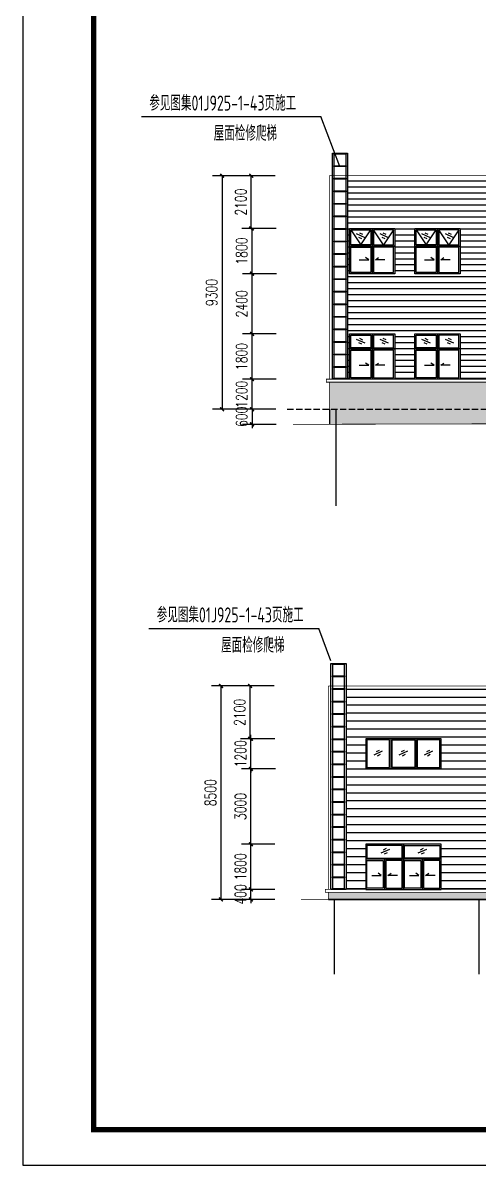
# Model space of a CAD drawing. Extents: x 180850 to 1399066, y 113487 to 334416.
# Drawn here: x 675093 to 693255, y 232984 to 278472 of the extents above; entities that cross this region are included whole.
import ezdxf

# ---------------------------------------------------------------- set-up
doc = ezdxf.new("R2010")
doc.units = 0
doc.header["$LTSCALE"] = 1000
doc.linetypes.add('DASH', pattern=[0.35, 0.25, -0.1])
for name, color, linetype in [('AXIS', 3, 'Continuous'), ('PUB_DIM', 3, 'Continuous'), ('PUB_TITLE', 4, 'Continuous'), ('TEXT', 7, 'Continuous')]:
    doc.layers.add(name, color=color, linetype=linetype)
doc.styles.add('_TCH_DIM_T3', font='SIMPLEX', dxfattribs={"width": 0.705882, "bigfont": 'GBCBIG'})
doc.styles.add('TSSD_Norm', font='tssdeng.shx', dxfattribs={"bigfont": 'hztxt.shx'})
doc.dimstyles.new('_TCH_ARCH&&150', dxfattribs={"dimtxt": 446.25, "dimasz": 150, "dimexe": 375, "dimexo": 450, "dimgap": 189.375, "dimtad": 1, "dimdec": 0, "dimzin": 0, "dimdsep": 46, "dimtxsty": '_TCH_DIM_T3', "dimblk": 'ARCHTICK', "dimcen": 0.09, "dimclrd": 3, "dimclre": 3, "dimclrt": 7, "dimazin": 2, "dimtfac": 1, "dimtdec": 0, "dimtix": 1, "dimtmove": 2, "dimatfit": 3, "dimfxl": 1, "dimtolj": 1, "dimtzin": 0, "dimarcsym": 0})

# ---------------------------------------------------------------- blocks, each defined once
blk = doc.blocks.new('A$C5AE57A66')
at = {"color": 2}
for points in [[(0, 9000), (59, 9000), (59, 0), (0, 0)], [(59, 9000), (541, 9000), (541, 8962), (59, 8962)], [(541, 9000), (600, 9000), (600, 0), (541, 0)], [(59, 8500), (541, 8500), (541, 8462), (59, 8462)], [(59, 8000), (541, 8000), (541, 7962), (59, 7962)], [(59, 7500), (541, 7500), (541, 7462), (59, 7462)], [(59, 7000), (541, 7000), (541, 6962), (59, 6962)], [(59, 6500), (541, 6500), (541, 6462), (59, 6462)], [(59, 6000), (541, 6000), (541, 5962), (59, 5962)], [(59, 5500), (541, 5500), (541, 5462), (59, 5462)], [(59, 5000), (541, 5000), (541, 4962), (59, 4962)], [(59, 4500), (541, 4500), (541, 4462), (59, 4462)], [(59, 4000), (541, 4000), (541, 3962), (59, 3962)], [(59, 3500), (541, 3500), (541, 3462), (59, 3462)], [(59, 3000), (541, 3000), (541, 2962), (59, 2962)], [(59, 2500), (541, 2500), (541, 2462), (59, 2462)], [(59, 2000), (541, 2000), (541, 1962), (59, 1962)], [(59, 1500), (541, 1500), (541, 1462), (59, 1462)], [(59, 1000), (541, 1000), (541, 962), (59, 962)], [(59, 500), (541, 500), (541, 462), (59, 462)], [(59, 38), (541, 38), (541, 0), (59, 0)]]:
    blk.add_lwpolyline(points, close=True, dxfattribs=at)
blk = doc.blocks.new('_ArchTick')
at = {"color": 0, "linetype": 'ByBlock', "const_width": 0.4}
blk.add_lwpolyline([(-0.5, -0.5), (0.5, 0.5)], dxfattribs=at)
blk = doc.blocks.new('*D543')
at = {"layer": 'Defpoints', "color": 0, "transparency": 16777216}
for p in [(684170, 243965), (685578, 243965), (685578, 243565)]:
    blk.add_point(p, dxfattribs=at)
at = {"layer": 'PUB_DIM', "color": 3, "lineweight": -2, "transparency": 16777216}
for p, q in [((685128, 243965), (683795, 243965)), ((684170, 243965), (684170, 244115)), ((684170, 243565), (684170, 243965)), ((685128, 243565), (683795, 243565)), ((684170, 243565), (684170, 243415))]:
    blk.add_line(p, q, dxfattribs=at)
at = {"layer": 'PUB_DIM', "color": 3, "lineweight": -2, "transparency": 16777216, "xscale": 150, "yscale": 150, "zscale": 150}
for p, rotation in [((684170, 243965), 270), ((684170, 243565), 90)]:
    blk.add_blockref('_ArchTick', p, dxfattribs=dict(at, rotation=rotation))
at = {"layer": 'PUB_DIM', "color": 7, "transparency": 16777216, "insert": (683758, 243765), "char_height": 446.2, "attachment_point": 5, "rotation": 90, "style": '_TCH_DIM_T3'}
blk.add_mtext('\\A1;400', dxfattribs=at)
blk = doc.blocks.new('*D544')
at = {"layer": 'Defpoints', "color": 0, "transparency": 16777216}
for p in [(684170, 245765), (685578, 245765), (685578, 243965)]:
    blk.add_point(p, dxfattribs=at)
at = {"layer": 'PUB_DIM', "color": 3, "lineweight": -2, "transparency": 16777216}
for p, q in [((685128, 245765), (683795, 245765)), ((684170, 243965), (684170, 245765)), ((685128, 243965), (683795, 243965))]:
    blk.add_line(p, q, dxfattribs=at)
at = {"layer": 'PUB_DIM', "color": 3, "lineweight": -2, "transparency": 16777216, "xscale": 150, "yscale": 150, "zscale": 150}
for p, rotation in [((684170, 245765), 90), ((684170, 243965), 270)]:
    blk.add_blockref('_ArchTick', p, dxfattribs=dict(at, rotation=rotation))
at = {"layer": 'PUB_DIM', "color": 7, "transparency": 16777216, "insert": (683758, 244865), "char_height": 446.2, "attachment_point": 5, "rotation": 90, "style": '_TCH_DIM_T3'}
blk.add_mtext('\\A1;1800', dxfattribs=at)
blk = doc.blocks.new('*D545')
at = {"layer": 'Defpoints', "color": 0, "transparency": 16777216}
for p in [(684170, 248765), (685595, 248765, -4), (685578, 245765)]:
    blk.add_point(p, dxfattribs=at)
at = {"layer": 'PUB_DIM', "color": 3, "lineweight": -2, "transparency": 16777216}
for p, q in [((685145, 248765), (683795, 248765)), ((684170, 245765), (684170, 248765)), ((685128, 245765), (683795, 245765))]:
    blk.add_line(p, q, dxfattribs=at)
at = {"layer": 'PUB_DIM', "color": 3, "lineweight": -2, "transparency": 16777216, "xscale": 150, "yscale": 150, "zscale": 150}
for p, rotation in [((684170, 248765), 90), ((684170, 245765), 270)]:
    blk.add_blockref('_ArchTick', p, dxfattribs=dict(at, rotation=rotation))
at = {"layer": 'PUB_DIM', "color": 7, "transparency": 16777216, "insert": (683758, 247265), "char_height": 446.2, "attachment_point": 5, "rotation": 90, "style": '_TCH_DIM_T3'}
blk.add_mtext('\\A1;3000', dxfattribs=at)
blk = doc.blocks.new('*D546')
at = {"layer": 'Defpoints', "color": 0, "transparency": 16777216}
for p in [(684170, 249965), (685578, 249965), (685595, 248765, -4)]:
    blk.add_point(p, dxfattribs=at)
at = {"layer": 'PUB_DIM', "color": 3, "lineweight": -2, "transparency": 16777216}
for p, q in [((685128, 249965), (683795, 249965)), ((684170, 249965), (684170, 250115)), ((684170, 248765), (684170, 249965)), ((685145, 248765), (683795, 248765)), ((684170, 248765), (684170, 248615))]:
    blk.add_line(p, q, dxfattribs=at)
at = {"layer": 'PUB_DIM', "color": 3, "lineweight": -2, "transparency": 16777216, "xscale": 150, "yscale": 150, "zscale": 150}
for p, rotation in [((684170, 249965), 270), ((684170, 248765), 90)]:
    blk.add_blockref('_ArchTick', p, dxfattribs=dict(at, rotation=rotation))
at = {"layer": 'PUB_DIM', "color": 7, "transparency": 16777216, "insert": (683758, 249365), "char_height": 446.2, "attachment_point": 5, "rotation": 90, "style": '_TCH_DIM_T3'}
blk.add_mtext('\\A1;1200', dxfattribs=at)
blk = doc.blocks.new('*D547')
at = {"layer": 'Defpoints', "color": 0, "transparency": 16777216}
for p in [(684137, 252065), (685545, 252065), (685578, 249965)]:
    blk.add_point(p, dxfattribs=at)
at = {"layer": 'PUB_DIM', "color": 3, "lineweight": -2, "transparency": 16777216}
for p, q in [((685095, 252065), (683762, 252065)), ((684137, 249965), (684137, 252065)), ((685128, 249965), (683762, 249965))]:
    blk.add_line(p, q, dxfattribs=at)
at = {"layer": 'PUB_DIM', "color": 3, "lineweight": -2, "transparency": 16777216, "xscale": 150, "yscale": 150, "zscale": 150}
for p, rotation in [((684137, 252065), 90), ((684137, 249965), 270)]:
    blk.add_blockref('_ArchTick', p, dxfattribs=dict(at, rotation=rotation))
at = {"layer": 'PUB_DIM', "color": 7, "transparency": 16777216, "insert": (683724, 251015), "char_height": 446.2, "attachment_point": 5, "rotation": 90, "style": '_TCH_DIM_T3'}
blk.add_mtext('\\A1;2100', dxfattribs=at)
blk = doc.blocks.new('*D548')
at = {"layer": 'Defpoints', "color": 0, "transparency": 16777216}
for p in [(685545, 252065), (682978, 243565), (685578, 243565)]:
    blk.add_point(p, dxfattribs=at)
at = {"layer": 'PUB_DIM', "color": 3, "lineweight": -2, "transparency": 16777216}
for p, q in [((685095, 252065), (682603, 252065)), ((682978, 252065), (682978, 243565)), ((685128, 243565), (682603, 243565))]:
    blk.add_line(p, q, dxfattribs=at)
at = {"layer": 'PUB_DIM', "color": 3, "lineweight": -2, "transparency": 16777216, "xscale": 150, "yscale": 150, "zscale": 150}
for p, rotation in [((682978, 252065), 90), ((682978, 243565), 270)]:
    blk.add_blockref('_ArchTick', p, dxfattribs=dict(at, rotation=rotation))
at = {"layer": 'PUB_DIM', "color": 7, "transparency": 16777216, "insert": (682565, 247815), "char_height": 446.2, "attachment_point": 5, "rotation": 90, "style": '_TCH_DIM_T3'}
blk.add_mtext('\\A1;8500', dxfattribs=at)
blk = doc.blocks.new('*D555')
at = {"layer": 'Defpoints', "color": 0, "transparency": 16777216}
for p in [(684214, 264284), (685622, 264284), (685617, 263084)]:
    blk.add_point(p, dxfattribs=at)
at = {"layer": 'PUB_DIM', "color": 3, "lineweight": -2, "transparency": 16777216}
for p, q in [((684214, 264284), (684214, 264434)), ((685172, 264284), (683839, 264284)), ((684214, 263084), (684214, 264284)), ((685167, 263084), (683839, 263084)), ((684214, 263084), (684214, 262934))]:
    blk.add_line(p, q, dxfattribs=at)
at = {"layer": 'PUB_DIM', "color": 3, "lineweight": -2, "transparency": 16777216, "xscale": 150, "yscale": 150, "zscale": 150}
for p, rotation in [((684214, 264284), 270), ((684214, 263084), 90)]:
    blk.add_blockref('_ArchTick', p, dxfattribs=dict(at, rotation=rotation))
at = {"layer": 'PUB_DIM', "color": 7, "transparency": 16777216, "insert": (683802, 263684), "char_height": 446.2, "attachment_point": 5, "rotation": 90, "style": '_TCH_DIM_T3'}
blk.add_mtext('\\A1;1200', dxfattribs=at)
blk = doc.blocks.new('*D556')
at = {"layer": 'Defpoints', "color": 0, "transparency": 16777216}
for p in [(684214, 266084), (685622, 266084), (685622, 264284)]:
    blk.add_point(p, dxfattribs=at)
at = {"layer": 'PUB_DIM', "color": 3, "lineweight": -2, "transparency": 16777216}
for p, q in [((685172, 266084), (683839, 266084)), ((684214, 264284), (684214, 266084)), ((685172, 264284), (683839, 264284))]:
    blk.add_line(p, q, dxfattribs=at)
at = {"layer": 'PUB_DIM', "color": 3, "lineweight": -2, "transparency": 16777216, "xscale": 150, "yscale": 150, "zscale": 150}
for p, rotation in [((684214, 266084), 90), ((684214, 264284), 270)]:
    blk.add_blockref('_ArchTick', p, dxfattribs=dict(at, rotation=rotation))
at = {"layer": 'PUB_DIM', "color": 7, "transparency": 16777216, "insert": (683802, 265184), "char_height": 446.2, "attachment_point": 5, "rotation": 90, "style": '_TCH_DIM_T3'}
blk.add_mtext('\\A1;1800', dxfattribs=at)
blk = doc.blocks.new('*D557')
at = {"layer": 'Defpoints', "color": 0, "transparency": 16777216}
for p in [(684214, 268484), (685639, 268484, -4), (685622, 266084)]:
    blk.add_point(p, dxfattribs=at)
at = {"layer": 'PUB_DIM', "color": 3, "lineweight": -2, "transparency": 16777216}
for p, q in [((685189, 268484), (683839, 268484)), ((684214, 266084), (684214, 268484)), ((685172, 266084), (683839, 266084))]:
    blk.add_line(p, q, dxfattribs=at)
at = {"layer": 'PUB_DIM', "color": 3, "lineweight": -2, "transparency": 16777216, "xscale": 150, "yscale": 150, "zscale": 150}
for p, rotation in [((684214, 268484), 90), ((684214, 266084), 270)]:
    blk.add_blockref('_ArchTick', p, dxfattribs=dict(at, rotation=rotation))
at = {"layer": 'PUB_DIM', "color": 7, "transparency": 16777216, "insert": (683802, 267284), "char_height": 446.2, "attachment_point": 5, "rotation": 90, "style": '_TCH_DIM_T3'}
blk.add_mtext('\\A1;2400', dxfattribs=at)
blk = doc.blocks.new('*D558')
at = {"layer": 'Defpoints', "color": 0, "transparency": 16777216}
for p in [(684214, 270284), (685622, 270284), (685639, 268484, -4)]:
    blk.add_point(p, dxfattribs=at)
at = {"layer": 'PUB_DIM', "color": 3, "lineweight": -2, "transparency": 16777216}
for p, q in [((685172, 270284), (683839, 270284)), ((684214, 268484), (684214, 270284)), ((685189, 268484), (683839, 268484))]:
    blk.add_line(p, q, dxfattribs=at)
at = {"layer": 'PUB_DIM', "color": 3, "lineweight": -2, "transparency": 16777216, "xscale": 150, "yscale": 150, "zscale": 150}
for p, rotation in [((684214, 270284), 90), ((684214, 268484), 270)]:
    blk.add_blockref('_ArchTick', p, dxfattribs=dict(at, rotation=rotation))
at = {"layer": 'PUB_DIM', "color": 7, "transparency": 16777216, "insert": (683802, 269384), "char_height": 446.2, "attachment_point": 5, "rotation": 90, "style": '_TCH_DIM_T3'}
blk.add_mtext('\\A1;1800', dxfattribs=at)
blk = doc.blocks.new('*D559')
at = {"layer": 'Defpoints', "color": 0, "transparency": 16777216}
for p in [(684181, 272384), (685589, 272384), (685622, 270284)]:
    blk.add_point(p, dxfattribs=at)
at = {"layer": 'PUB_DIM', "color": 3, "lineweight": -2, "transparency": 16777216}
for p, q in [((685139, 272384), (683806, 272384)), ((684181, 270284), (684181, 272384)), ((685172, 270284), (683806, 270284))]:
    blk.add_line(p, q, dxfattribs=at)
at = {"layer": 'PUB_DIM', "color": 3, "lineweight": -2, "transparency": 16777216, "xscale": 150, "yscale": 150, "zscale": 150}
for p, rotation in [((684181, 272384), 90), ((684181, 270284), 270)]:
    blk.add_blockref('_ArchTick', p, dxfattribs=dict(at, rotation=rotation))
at = {"layer": 'PUB_DIM', "color": 7, "transparency": 16777216, "insert": (683768, 271334), "char_height": 446.2, "attachment_point": 5, "rotation": 90, "style": '_TCH_DIM_T3'}
blk.add_mtext('\\A1;2100', dxfattribs=at)
blk = doc.blocks.new('*D560')
at = {"layer": 'Defpoints', "color": 0, "transparency": 16777216}
for p in [(685589, 272384), (683022, 263084), (685617, 263084)]:
    blk.add_point(p, dxfattribs=at)
at = {"layer": 'PUB_DIM', "color": 3, "lineweight": -2, "transparency": 16777216}
for p, q in [((685139, 272384), (682647, 272384)), ((683022, 272384), (683022, 263084)), ((685167, 263084), (682647, 263084))]:
    blk.add_line(p, q, dxfattribs=at)
at = {"layer": 'PUB_DIM', "color": 3, "lineweight": -2, "transparency": 16777216, "xscale": 150, "yscale": 150, "zscale": 150}
for p, rotation in [((683022, 272384), 90), ((683022, 263084), 270)]:
    blk.add_blockref('_ArchTick', p, dxfattribs=dict(at, rotation=rotation))
at = {"layer": 'PUB_DIM', "color": 7, "transparency": 16777216, "insert": (682609, 267734), "char_height": 446.2, "attachment_point": 5, "rotation": 90, "style": '_TCH_DIM_T3'}
blk.add_mtext('\\A1;9300', dxfattribs=at)
blk = doc.blocks.new('*D561')
at = {"layer": 'Defpoints', "color": 0, "transparency": 16777216}
for p in [(685617, 263084), (684214, 262484), (685622, 262484)]:
    blk.add_point(p, dxfattribs=at)
at = {"layer": 'PUB_DIM', "color": 3, "lineweight": -2, "transparency": 16777216}
for p, q in [((685167, 263084), (683839, 263084)), ((684214, 263084), (684214, 263234)), ((684214, 263084), (684214, 262484)), ((685172, 262484), (683839, 262484)), ((684214, 262484), (684214, 262334))]:
    blk.add_line(p, q, dxfattribs=at)
at = {"layer": 'PUB_DIM', "color": 3, "lineweight": -2, "transparency": 16777216, "xscale": 150, "yscale": 150, "zscale": 150}
for p, rotation in [((684214, 263084), 270), ((684214, 262484), 90)]:
    blk.add_blockref('_ArchTick', p, dxfattribs=dict(at, rotation=rotation))
at = {"layer": 'PUB_DIM', "color": 7, "transparency": 16777216, "insert": (683802, 262784), "char_height": 446.2, "attachment_point": 5, "rotation": 90, "style": '_TCH_DIM_T3'}
blk.add_mtext('\\A1;600', dxfattribs=at)

msp = doc.modelspace()

# ---------------------------------------------------------------- hatches: boundary and pattern name
h = msp.add_hatch()
h.set_pattern_fill('ANSI31', color=1, scale=150, angle=315)
h.set_pattern_definition([(0, (0, 0), (7e-14, 238.125), [])])
h.paths.add_polyline_path([(723282.2, 272384.36), (688014.42, 272384.29), (688014.42, 264284.37), (688095.86, 264284.37), (688095.89, 265484.92), (688095.86, 265484.92), (688095.86, 266084.92), (689895.82, 266084.9), (689895.82, 265484.9), (689895.88, 265484.9), (689895.85, 264284.38), (690695.86, 264284.38), (690695.89, 265484.92), (690695.86, 265484.92), (690695.86, 266084.92), (692495.82, 266084.9), (692495.82, 265484.9), (692495.88, 265484.9), (692495.85, 264284.39), (694795.86, 264284.4), (694795.85, 266084.43), (697795.85, 266084.43), (697795.86, 264284.41), (699988.9, 264284.42), (699988.9, 266084.45), (703588.93, 266084.45), (703588.93, 264284.43), (706995.81, 264284.44), (706995.81, 266084.45), (710595.84, 266084.45), (710595.84, 264284.46), (712795.86, 264284.46), (712795.85, 266084.43), (715795.85, 266084.43), (715795.86, 264284.45), (718095.86, 264284.45), (718095.89, 265484.92), (718095.86, 265484.92), (718095.86, 266084.92), (719895.82, 266084.9), (719895.82, 265484.9), (719895.88, 265484.9), (719895.85, 264284.45), (720695.86, 264284.45), (720695.89, 265484.92), (720695.86, 265484.92), (720695.86, 266084.92), (722495.82, 266084.9), (722495.82, 265484.9), (722495.88, 265484.9), (722495.85, 264284.45), (723282.2, 264284.45)])
h.paths.add_polyline_path([(706996.03, 268491.94), (706996.06, 269692.41), (706996.03, 269692.41), (706996.03, 270292.41), (708196.04, 270292.39), (710595.96, 270292.36), (710595.96, 269692.36), (710596.02, 269692.36), (710595.99, 268491.89), (708196.04, 268491.92)], flags=16)
h.paths.add_polyline_path([(703589.08, 268491.89), (701189.13, 268491.92), (699989.12, 268491.94), (699989.15, 269692.41), (699989.12, 269692.41), (699989.12, 270292.41), (701189.13, 270292.39), (703589.05, 270292.36), (703589.05, 269692.36), (703589.11, 269692.36)], flags=16)
h.paths.add_polyline_path([(707045.81, 268542.36), (707046.08, 269642.36), (708146.2, 269641.95), (708145.93, 268541.95)], flags=0)
h.paths.add_polyline_path([(703538.94, 268541.93), (702438.93, 268542.09), (702439.2, 269642.09), (703539.21, 269641.93)], flags=0)
h.paths.add_polyline_path([(707543.5, 268599.91), (707639.37, 268765.97), (707735.24, 268599.91)], flags=0)
h.paths.add_polyline_path([(707630.01, 268655.81, -1), (707655.01, 268655.81, -1)], flags=0)
h.paths.add_polyline_path([(707045.67, 269742.04), (707045.67, 270242.77), (708146.53, 270242.76), (708145.82, 270242.11), (708145.82, 269742.03)], flags=0)
h.paths.add_polyline_path([(703539.63, 269742.28), (702439.53, 269742.03), (702439.31, 270242.1), (702438.6, 270242.75), (703539.77, 270243), (703539.41, 270242.67)], flags=0)
h.paths.add_polyline_path([(708245.82, 268542.28), (708246.09, 269642.28), (709346.17, 269642.11), (709345.89, 268542.11)], flags=0)
h.paths.add_polyline_path([(702338.99, 268542.11), (701238.91, 268542.28), (701239.18, 269642.28), (702339.26, 269642.11)], flags=0)
h.paths.add_polyline_path([(708245.68, 269742.02), (708245.68, 270242.75), (709346.55, 270242.73), (709345.84, 270242.09), (709345.84, 269742.01)], flags=0)
h.paths.add_polyline_path([(702338.93, 269742.01), (701238.77, 269742.02), (701238.77, 270242.75), (702339.65, 270242.73), (702338.93, 270242.09)], flags=0)
h.paths.add_polyline_path([(709445.83, 268542.09), (709446.11, 269642.09), (710546.12, 269641.93), (710545.85, 268541.93)], flags=0)
h.paths.add_polyline_path([(701139.02, 268541.95), (700038.9, 268542.36), (700039.17, 269642.36), (701139.29, 269641.95)], flags=0)
h.paths.add_polyline_path([(709446.44, 269742.03), (709446.22, 270242.1), (709445.5, 270242.75), (710546.68, 270243), (710546.32, 270242.67), (710546.54, 269742.28)], flags=0)
h.paths.add_polyline_path([(701138.91, 269742.03), (700038.76, 269742.04), (700038.76, 270242.77), (701139.62, 270242.76), (701138.91, 270242.11)], flags=0)
h.paths.add_polyline_path([(700728.33, 268599.91), (700536.59, 268599.91), (700632.46, 268765.97)], flags=0)
h.paths.add_polyline_path([(700648.1, 268655.81, -1), (700623.1, 268655.81, -1)], flags=0)
h.paths.add_polyline_path([(698361.35, 267032.05), (697761.35, 266432.05), (698361.35, 266432.05), (699295.86, 266432.05), (699295.86, 266284.42), (693295.86, 266284.42), (693295.86, 266432.05), (697761.35, 266432.05), (697161.35, 267032.05)], flags=16)
h.paths.add_polyline_path([(711295.86, 266432.05), (715817.06, 266432.05), (715217.06, 267032.05), (716417.06, 267032.05), (715817.06, 266432.05), (716417.06, 266432.05), (717295.86, 266432.05), (717295.86, 266284.42), (711295.86, 266284.42)], flags=16)
h.paths.add_polyline_path([(712095.86, 268483.92), (712095.89, 269584.39), (712095.86, 269584.39), (712095.86, 270284.39), (713895.83, 270284.37), (713895.83, 269584.37), (713895.89, 269584.37), (713895.86, 268483.9)], flags=16)
h.paths.add_polyline_path([(698495.85, 268483.9), (696695.85, 268483.92), (696695.88, 269584.39), (696695.85, 269584.39), (696695.85, 270284.39), (698495.82, 270284.37), (698495.82, 269584.37), (698495.88, 269584.37)], flags=16)
h.paths.add_polyline_path([(712145.64, 268534.28), (712145.91, 269534.28), (712945.98, 269534.12), (712945.71, 268534.12)], flags=0)
h.paths.add_polyline_path([(698445.71, 268533.94), (697645.64, 268534.1), (697645.91, 269534.1), (698445.98, 269533.94)], flags=0)
h.paths.add_polyline_path([(712145.5, 269634.03), (712145.5, 270234.75), (712946.09, 270234.74), (712945.66, 270234.09), (712945.66, 269634.02)], flags=0)
h.paths.add_polyline_path([(698446.4, 269634.29), (697646.24, 269634.04), (697646.02, 270234.11), (697645.59, 270234.76), (698446.4, 270235.01), (698446.18, 270234.68)], flags=0)
h.paths.add_polyline_path([(713045.65, 268534.1), (713045.92, 269534.1), (713845.99, 269533.94), (713845.72, 268533.94)], flags=0)
h.paths.add_polyline_path([(697545.7, 268534.12), (696745.63, 268534.28), (696745.91, 269534.28), (697545.97, 269534.12)], flags=0)
h.paths.add_polyline_path([(713046.25, 269634.04), (713046.03, 270234.11), (713045.6, 270234.76), (713846.41, 270235.01), (713846.19, 270234.68), (713846.41, 269634.29)], flags=0)
h.paths.add_polyline_path([(697545.65, 269634.02), (696745.49, 269634.03), (696745.49, 270234.75), (697546.08, 270234.74), (697545.65, 270234.09)], flags=0)
h.paths.add_polyline_path([(714695.86, 268483.92), (714695.89, 269584.39), (714695.86, 269584.39), (714695.86, 270284.39), (716495.83, 270284.37), (716495.83, 269584.37), (716495.89, 269584.37), (716495.86, 268483.9)], flags=16)
h.paths.add_polyline_path([(695895.85, 268483.9), (694095.85, 268483.92), (694095.88, 269584.39), (694095.85, 269584.39), (694095.85, 270284.39), (695895.82, 270284.37), (695895.82, 269584.37), (695895.88, 269584.37)], flags=16)
h.paths.add_polyline_path([(714745.64, 268534.28), (714745.91, 269534.28), (715545.98, 269534.12), (715545.71, 268534.12)], flags=0)
h.paths.add_polyline_path([(695845.71, 268533.94), (695045.64, 268534.1), (695045.91, 269534.1), (695845.98, 269533.94)], flags=0)
h.paths.add_polyline_path([(714745.5, 269634.03), (714745.5, 270234.75), (715546.09, 270234.74), (715545.66, 270234.09), (715545.66, 269634.02)], flags=0)
h.paths.add_polyline_path([(695846.4, 269634.29), (695046.24, 269634.04), (695046.02, 270234.11), (695045.59, 270234.76), (695846.4, 270235.01), (695846.18, 270234.68)], flags=0)
h.paths.add_polyline_path([(715645.65, 268534.1), (715645.92, 269534.1), (716445.99, 269533.94), (716445.72, 268533.94)], flags=0)
h.paths.add_polyline_path([(694945.7, 268534.12), (694145.63, 268534.28), (694145.91, 269534.28), (694945.97, 269534.12)], flags=0)
h.paths.add_polyline_path([(715646.25, 269634.04), (715646.03, 270234.11), (715645.6, 270234.76), (716446.41, 270235.01), (716446.19, 270234.68), (716446.41, 269634.29)], flags=0)
h.paths.add_polyline_path([(694945.65, 269634.02), (694145.49, 269634.03), (694145.49, 270234.75), (694946.08, 270234.74), (694945.65, 270234.09)], flags=0)
h.paths.add_polyline_path([(718095.85, 268483.92), (718095.88, 269584.39), (718095.85, 269584.39), (718095.85, 270284.39), (719895.82, 270284.37), (719895.82, 269584.37), (719895.88, 269584.37), (719895.85, 268483.9)], flags=16)
h.paths.add_polyline_path([(692495.85, 268483.9), (690695.85, 268483.92), (690695.88, 269584.39), (690695.85, 269584.39), (690695.85, 270284.39), (692495.82, 270284.37), (692495.82, 269584.37), (692495.88, 269584.37)], flags=16)
h.paths.add_polyline_path([(718145.63, 268534.28), (718145.91, 269534.28), (718945.97, 269534.12), (718945.7, 268534.12)], flags=0)
h.paths.add_polyline_path([(692445.71, 268533.94), (691645.64, 268534.1), (691645.91, 269534.1), (692445.98, 269533.94)], flags=0)
h.paths.add_polyline_path([(718145.49, 269634.03), (718145.49, 270234.75), (718946.08, 270234.74), (718945.65, 270234.09), (718945.65, 269634.02)], flags=0)
h.paths.add_polyline_path([(692446.4, 269634.29), (691646.24, 269634.04), (691646.02, 270234.11), (691645.59, 270234.76), (692446.4, 270235.01), (692446.18, 270234.68)], flags=0)
h.paths.add_polyline_path([(719045.64, 268534.1), (719045.91, 269534.1), (719845.98, 269533.94), (719845.71, 268533.94)], flags=0)
h.paths.add_polyline_path([(691545.7, 268534.12), (690745.63, 268534.28), (690745.91, 269534.28), (691545.97, 269534.12)], flags=0)
h.paths.add_polyline_path([(719046.24, 269634.04), (719046.02, 270234.11), (719045.59, 270234.76), (719846.4, 270235.01), (719846.18, 270234.68), (719846.4, 269634.29)], flags=0)
h.paths.add_polyline_path([(691545.65, 269634.02), (690745.49, 269634.03), (690745.49, 270234.75), (691546.08, 270234.74), (691545.65, 270234.09)], flags=0)
h.paths.add_polyline_path([(720695.85, 268483.92), (720695.88, 269584.39), (720695.85, 269584.39), (720695.85, 270284.39), (722495.82, 270284.37), (722495.82, 269584.37), (722495.88, 269584.37), (722495.85, 268483.9)], flags=16)
h.paths.add_polyline_path([(689895.85, 268483.9), (688095.85, 268483.92), (688095.88, 269584.39), (688095.85, 269584.39), (688095.85, 270284.39), (689895.82, 270284.37), (689895.82, 269584.37), (689895.88, 269584.37)], flags=16)
h.paths.add_polyline_path([(720745.63, 268534.28), (720745.91, 269534.28), (721545.97, 269534.12), (721545.7, 268534.12)], flags=0)
h.paths.add_polyline_path([(689845.71, 268533.94), (689045.64, 268534.1), (689045.91, 269534.1), (689845.98, 269533.94)], flags=0)
h.paths.add_polyline_path([(720745.49, 269634.03), (720745.49, 270234.75), (721546.08, 270234.74), (721545.65, 270234.09), (721545.65, 269634.02)], flags=0)
h.paths.add_polyline_path([(689846.4, 269634.29), (689046.24, 269634.04), (689046.02, 270234.11), (689045.59, 270234.76), (689846.4, 270235.01), (689846.18, 270234.68)], flags=0)
h.paths.add_polyline_path([(721645.64, 268534.1), (721645.91, 269534.1), (722445.98, 269533.94), (722445.71, 268533.94)], flags=0)
h.paths.add_polyline_path([(688945.7, 268534.12), (688145.63, 268534.28), (688145.91, 269534.28), (688945.97, 269534.12)], flags=0)
h.paths.add_polyline_path([(721646.24, 269634.04), (721646.02, 270234.11), (721645.59, 270234.76), (722446.4, 270235.01), (722446.18, 270234.68), (722446.4, 269634.29)], flags=0)
h.paths.add_polyline_path([(688945.65, 269634.02), (688145.49, 269634.03), (688145.49, 270234.75), (688946.08, 270234.74), (688945.65, 270234.09)], flags=0)
h.paths.add_polyline_path([(716539.64, 267093.3), (718517.14, 267093.3), (718517.14, 267985.8), (716539.64, 267985.8)], flags=24)
h.paths.add_polyline_path([(698483.93, 267093.3), (700461.43, 267093.3), (700461.43, 267985.8), (698483.93, 267985.8)], flags=24)
at = {"true_color": 0xc7c8ca}
h = msp.add_hatch(dxfattribs=at)
h.set_pattern_fill('AR-B816', color=9, scale=150)
h.set_pattern_definition([(0, (427232.53, 201191.47), (0, 181.9656), []), (90, (427232.53, 201191.47), (-181.9656, 181.9656), [181.9656, -181.9656])])
h.paths.add_polyline_path([(687295.86, 264164.37), (687295.86, 262484.36), (694227.22, 262507.23), (694795.86, 263084.45), (694795.86, 264164.45)])
h.paths.add_polyline_path([(697795.86, 264164.45), (697795.86, 263084.45), (698412.13, 262520.75), (712214.81, 262552.22), (712795.86, 263084.45), (712795.86, 264164.45)])
h.paths.add_polyline_path([(715795.86, 264164.45), (715795.86, 263084.45), (716412.13, 262584.37), (723295.61, 262580.73), (723282.2, 264164.45)])
h = msp.add_hatch(dxfattribs=at)
h.set_pattern_fill('ANSI31', color=9, scale=200, angle=315)
h.set_pattern_definition([(0, (320777.46, 230988.87), (9e-14, 317.5), [])])
h.paths.add_polyline_path([(723238.2, 252065.17), (687956.76, 252065.24), (687956.76, 243965.32), (688738.18, 243965.32), (688738.18, 245765.24), (691738.21, 245765.24), (691738.21, 243965.32), (694738.18, 243965.32), (694738.18, 245765.24), (697738.21, 245765.24), (697738.21, 243965.32), (700738.18, 243965.32), (700738.18, 245765.24), (703738.21, 245765.24), (703738.21, 243965.32), (706738.18, 243965.32), (706738.18, 245765.24), (709738.21, 245765.24), (709738.21, 243965.32), (712738.18, 243965.32), (712738.18, 245765.24), (715738.21, 245765.24), (715738.21, 243965.32), (716388.2, 243965.32), (718738.18, 243965.29), (718738.18, 245765.24), (721738.21, 245765.24), (721738.21, 243965.26), (723238.2, 243965.24)])
h.paths.add_polyline_path([(697738.21, 248765.32), (694738.21, 248765.32), (694738.21, 249965.32), (697738.21, 249965.32)], flags=16)
h.paths.add_polyline_path([(697688.58, 248815.35), (696788.52, 248815.31), (696788.52, 249915.31), (697688.57, 249915.35)], flags=0)
h.paths.add_polyline_path([(700730.55, 249965.32), (703730.55, 249965.32), (703730.55, 248765.32), (700730.55, 248765.32)], flags=16)
h.paths.add_polyline_path([(700780.49, 248815.32), (700780.49, 249915.31), (701680.55, 249915.31), (701680.55, 248815.32)], flags=0)
h.paths.add_polyline_path([(696688.21, 248815.32), (695788.21, 248815.32), (695788.21, 249915.31), (696688.21, 249915.31)], flags=0)
h.paths.add_polyline_path([(701780.55, 248815.32), (701780.55, 249915.31), (702680.55, 249915.31), (702680.55, 248815.32)], flags=0)
h.paths.add_polyline_path([(695688.21, 248815.32), (694788.15, 248815.32), (694788.15, 249915.31), (695688.21, 249915.31)], flags=0)
h.paths.add_polyline_path([(702780.86, 248815.31), (702780.86, 249915.31), (703680.91, 249915.35), (703680.92, 248815.35)], flags=0)
h.paths.add_polyline_path([(691738.21, 248765.32), (688738.21, 248765.32), (688738.21, 249965.32), (691738.21, 249965.32)], flags=16)
h.paths.add_polyline_path([(691688.58, 248815.35), (690480.86, 248815.31), (690480.86, 249915.31), (691688.57, 249915.35)], flags=0)
h.paths.add_polyline_path([(706738.17, 248765.32), (706738.17, 249965.32), (709738.17, 249965.32), (709738.17, 248765.32)], flags=16)
h.paths.add_polyline_path([(706787.8, 248815.35), (706787.81, 249915.35), (707687.86, 249915.31), (707687.86, 248815.31)], flags=0)
h.paths.add_polyline_path([(690380.55, 248815.32), (689480.55, 248815.32), (689480.55, 249915.31), (690380.55, 249915.31)], flags=0)
h.paths.add_polyline_path([(707788.17, 248815.32), (707788.17, 249915.31), (708688.17, 249915.31), (708688.17, 248815.32)], flags=0)
h.paths.add_polyline_path([(689380.55, 248815.32), (688788.15, 248815.32), (688788.15, 249915.31), (689380.55, 249915.31)], flags=0)
h.paths.add_polyline_path([(708788.17, 248815.32), (708788.17, 249915.31), (709688.23, 249915.31), (709688.23, 248815.32)], flags=0)
h.paths.add_polyline_path([(712734.17, 248765.32), (712734.17, 249965.32), (715734.17, 249965.32), (715734.17, 248765.32)], flags=16)
h.paths.add_polyline_path([(712783.81, 248815.35), (712783.81, 249915.35), (713683.87, 249915.31), (713683.86, 248815.31)], flags=0)
h.paths.add_polyline_path([(713784.17, 248815.32), (713784.17, 249915.31), (714684.17, 249915.31), (714684.17, 248815.32)], flags=0)
h.paths.add_polyline_path([(714784.17, 248815.32), (714784.17, 249915.31), (715684.23, 249915.31), (715684.23, 248815.32)], flags=0)
h.paths.add_polyline_path([(718430.55, 249965.32), (721430.55, 249965.32), (721430.55, 248765.32), (718430.55, 248765.32)], flags=16)
h.paths.add_polyline_path([(718480.49, 248815.32), (718480.49, 249915.31), (719380.55, 249915.31), (719380.55, 248815.32)], flags=0)
h.paths.add_polyline_path([(719480.55, 248815.32), (719480.55, 249915.31), (720380.55, 249915.31), (720380.55, 248815.32)], flags=0)
h.paths.add_polyline_path([(720480.86, 248815.31), (720480.86, 249915.31), (721380.91, 249915.35), (721380.92, 248815.35)], flags=0)
h.paths.add_polyline_path([(708311.61, 250740.8), (709420.31, 250740.8), (709420.31, 251410.49), (708311.61, 251410.49)], flags=16)
h = msp.add_hatch(dxfattribs=at)
h.set_pattern_fill('AR-B816', color=9, scale=50)
h.set_pattern_definition([(0, (320777.46, 230988.87), (0, 60.6552), []), (90, (320777.46, 230988.87), (-60.6552, 60.6552), [60.6552, -60.6552])])
h.paths.add_polyline_path([(708091.55, 243845.32), (687251.86, 243845.32), (687251.86, 243565.3), (708091.56, 243565.3)])
h.paths.add_polyline_path([(723243.08, 243845.32), (708088.2, 243845.32), (708088.2, 243565.26), (723243.09, 243565.26)])
h.paths.add_polyline_path([(723237.92, 243845.32), (723237.92, 243845.32), (723238.48, 243565.24), (723238.48, 243565.24)])
h.paths.add_polyline_path([(723238.2, 243845.32), (723238.2, 243845.32), (723238.2, 243565.24)])

# ---------------------------------------------------------------- linework, layer by layer
at = {"color": 3}
for p, q in [((688145.5, 270234.42), (688545.57, 269634.02)), ((688545.57, 269634.02), (688945.65, 270234.1)), ((688995.83, 270284.38), (688995.96, 269584.11)), ((689446.32, 269634.16), (689046.02, 270234.12)), ((689846.18, 270234.67), (689446.32, 269634.16)), ((690745.5, 270234.42), (691145.57, 269634.02)), ((691145.57, 269634.02), (691545.65, 270234.1)), ((691595.83, 270284.38), (691595.96, 269584.11)), ((692046.32, 269634.16), (691646.02, 270234.12)), ((692446.18, 270234.67), (692046.32, 269634.16))]:
    msp.add_line(p, q, dxfattribs=at)
for p, q in [((688364.31, 270079.91), (688702.63, 269927.3)), ((688452.74, 269944.06), (688570.41, 269886.99)), ((688488.94, 270111.96), (688606.61, 270054.89)), ((689296.38, 270078.36), (689636.19, 269929.12)), ((689386.16, 269943.4), (689504.38, 269887.5)), ((689420.68, 270111.65), (689538.91, 270055.76)), ((690964.31, 270079.91), (691302.63, 269927.3)), ((691052.74, 269944.06), (691170.41, 269886.99)), ((691088.94, 270111.96), (691206.61, 270054.89)), ((691896.38, 270078.36), (692236.19, 269929.12)), ((691986.16, 269943.4), (692104.38, 269887.5)), ((692020.68, 270111.65), (692138.91, 270055.76)), ((688995.96, 269584.11), (688995.66, 268484.11)), ((691595.96, 269584.11), (691595.66, 268484.11)), ((688485.1, 269039.53), (688861.79, 269039.44)), ((688861.79, 269039.44), (688736.97, 269123.91)), ((689129.86, 269039.37), (689254.72, 269123.78)), ((689506.55, 269039.28), (689129.86, 269039.37)), ((691085.1, 269039.53), (691461.79, 269039.44)), ((691461.79, 269039.44), (691336.97, 269123.91)), ((691729.86, 269039.37), (691854.72, 269123.78)), ((692106.55, 269039.28), (691729.86, 269039.37)), ((688364.32, 265880.44), (688702.63, 265727.83)), ((688452.74, 265744.58), (688570.41, 265687.52)), ((688488.94, 265912.48), (688606.61, 265855.42)), ((688995.83, 266084.91), (688995.96, 265484.64)), ((689296.38, 265878.89), (689636.19, 265729.65)), ((689386.16, 265743.92), (689504.38, 265688.03)), ((689420.69, 265912.17), (689538.91, 265856.28)), ((690964.32, 265880.44), (691302.63, 265727.83)), ((691052.74, 265744.58), (691170.41, 265687.52)), ((691088.94, 265912.48), (691206.61, 265855.42)), ((691595.83, 266084.91), (691595.96, 265484.64)), ((691896.38, 265878.89), (692236.19, 265729.65)), ((691986.16, 265743.92), (692104.38, 265688.03)), ((692020.69, 265912.17), (692138.91, 265856.28)), ((688995.96, 265484.64), (688995.66, 264284.64)), ((691595.96, 265484.64), (691595.66, 264284.64)), ((688485.1, 264840.06), (688861.79, 264839.96)), ((688861.79, 264839.96), (688736.98, 264924.44)), ((689129.86, 264839.9), (689254.72, 264924.31)), ((689506.56, 264839.8), (689129.86, 264839.9)), ((691085.1, 264840.06), (691461.79, 264839.96)), ((691461.79, 264839.96), (691336.98, 264924.44)), ((691729.86, 264839.9), (691854.72, 264924.31)), ((692106.56, 264839.8), (691729.86, 264839.9)), ((687295.86, 263084.37), (687295.86, 262484.37)), ((689738.21, 249965.32), (689738.21, 248765.32)), ((690738.2, 249965.32), (690738.21, 248765.32)), ((689398.5, 249467.73), (689060.18, 249315.12)), ((689273.87, 249499.78), (689156.21, 249442.71)), ((689310.07, 249331.87), (689192.4, 249274.81)), ((690398.54, 249467.73), (690060.23, 249315.12)), ((690273.92, 249499.78), (690156.25, 249442.71)), ((690310.12, 249331.87), (690192.45, 249274.81)), ((691398.88, 249467.74), (691060.56, 249315.13)), ((691274.25, 249499.79), (691156.59, 249442.73)), ((691310.45, 249331.89), (691192.78, 249274.83)), ((691738.21, 248765.32), (688738.15, 248765.32)), ((690238.17, 245765.24), (690238.17, 243965.24)), ((690238.2, 243965.24), (690238.2, 245765.24)), ((689681.36, 245557.52), (689343.05, 245404.91)), ((689556.73, 245589.56), (689439.07, 245532.5)), ((689592.93, 245421.66), (689475.27, 245364.6)), ((691154.31, 245557.53), (690816, 245404.92)), ((691029.69, 245589.58), (690912.02, 245532.52)), ((691065.88, 245421.68), (690948.22, 245364.62)), ((691738.21, 245165.24), (688738.12, 245165.24)), ((689488.16, 245165.24), (689488.16, 243965.24)), ((690988.11, 245165.43), (690988.41, 243965.43)), ((688977.46, 244520.54), (689354.15, 244520.54)), ((689354.15, 244520.54), (689229.32, 244604.98)), ((689622.23, 244520.54), (689747.06, 244604.98)), ((689998.92, 244520.54), (689622.23, 244520.54)), ((690477.51, 244520.6), (690854.2, 244520.69)), ((690854.2, 244520.69), (690729.35, 244605.1)), ((691122.28, 244520.75), (691247.09, 244605.23)), ((691498.97, 244520.85), (691122.28, 244520.75)), ((723238.2, 243565.24), (687251.86, 243565.32)), ((687251.86, 243565.32), (723238.2, 243565.24)), ((723238.2, 243565.24), (687251.86, 243565.32)), ((723238.2, 243565.24), (687251.86, 243565.32))]:
    msp.add_line(p, q)
at = {"color": 1, "linetype": 'DASH'}
msp.add_line((685616.97, 263084.37), (723863.39, 263084.37), dxfattribs=at)
at = {"const_width": 30}
for points in [[(687295.86, 272384.36), (687295.86, 264284.37), (687175.86, 264284.37), (687175.86, 264164.37), (687295.86, 264164.37), (687295.86, 262484.37)], [(687295.86, 272384.29), (723282.2, 272384.36)], [(694795.86, 264284.4), (687295.86, 264284.37)], [(687295.86, 264164.37), (694795.86, 264164.4)], [(724709.68, 262584.37), (685847.13, 262484.37)], [(687251.86, 252065.25), (687251.86, 243965.32), (687131.86, 243965.32), (687131.86, 243845.32), (687251.86, 243845.32), (687251.86, 243565.32)], [(723238.2, 252065.17), (687251.86, 252065.25)], [(687251.86, 243965.32), (716388.2, 243965.32)], [(716388.2, 243845.32), (687251.86, 243845.32)], [(686160.78, 243565.32), (724117.82, 243565.24)]]:
    msp.add_lwpolyline(points, dxfattribs=at)
at = {"color": 3}
for points in [[(688095.85, 270284.39), (689895.82, 270284.37), (689895.82, 269584.37), (688095.85, 269584.39)], [(688145.49, 270234.75), (688945.65, 270234.74), (688945.65, 269634.02), (688145.49, 269634.03)], [(689846.18, 270235.01), (689046.02, 270234.76), (689046.24, 269634.04), (689846.4, 269634.29)], [(690695.85, 270284.39), (692495.82, 270284.37), (692495.82, 269584.37), (690695.85, 269584.39)], [(690745.49, 270234.75), (691545.65, 270234.74), (691545.65, 269634.02), (690745.49, 269634.03)], [(692446.18, 270235.01), (691646.02, 270234.76), (691646.24, 269634.04), (692446.4, 269634.29)], [(688788.15, 248815.32), (689688.21, 248815.32), (689688.21, 249915.31), (688788.15, 249915.31)], [(690688.21, 248815.32), (689788.21, 248815.32), (689788.21, 249915.31), (690688.21, 249915.31)], [(691688.57, 249915.35), (690788.52, 249915.31), (690788.52, 248815.31), (691688.58, 248815.35)]]:
    msp.add_lwpolyline(points, close=True, dxfattribs=at)
for points in [[(688095.88, 269584.39), (689895.88, 269584.37), (689895.85, 268483.9), (688095.85, 268483.92)], [(688145.91, 269534.28), (688945.97, 269534.12), (688945.7, 268534.12), (688145.63, 268534.28)], [(689845.98, 269533.94), (689045.91, 269534.1), (689045.64, 268534.1), (689845.71, 268533.94)], [(690695.88, 269584.39), (692495.88, 269584.37), (692495.85, 268483.9), (690695.85, 268483.92)], [(690745.91, 269534.28), (691545.97, 269534.12), (691545.7, 268534.12), (690745.63, 268534.28)], [(692445.98, 269533.94), (691645.91, 269534.1), (691645.64, 268534.1), (692445.71, 268533.94)], [(688095.86, 266084.92), (689895.82, 266084.9), (689895.82, 265484.9), (688095.86, 265484.92)], [(688145.49, 266035.28), (688945.65, 266035.27), (688945.65, 265534.55), (688145.49, 265534.56)], [(689846.18, 266035.54), (689046.03, 266035.29), (689046.25, 265534.56), (689846.4, 265534.81)], [(690695.86, 266084.92), (692495.82, 266084.9), (692495.82, 265484.9), (690695.86, 265484.92)], [(690745.49, 266035.28), (691545.65, 266035.27), (691545.65, 265534.55), (690745.49, 265534.56)], [(692446.18, 266035.54), (691646.03, 266035.29), (691646.25, 265534.56), (692446.4, 265534.81)], [(688095.89, 265484.92), (689895.88, 265484.9), (689895.85, 264284.43), (688095.86, 264284.45)], [(688145.91, 265434.81), (688945.97, 265434.65), (688945.7, 264334.65), (688145.63, 264334.81)], [(689845.98, 265434.46), (689045.91, 265434.62), (689045.64, 264334.62), (689845.71, 264334.46)], [(690695.89, 265484.92), (692495.88, 265484.9), (692495.85, 264284.43), (690695.86, 264284.45)], [(690745.91, 265434.81), (691545.97, 265434.65), (691545.7, 264334.65), (690745.63, 264334.81)], [(692445.98, 265434.46), (691645.91, 265434.62), (691645.64, 264334.62), (692445.71, 264334.46)], [(691738.21, 249965.32), (688738.21, 249965.32), (688738.21, 248765.32), (691738.21, 248765.32)], [(691738.21, 245765.24), (688738.18, 245765.24), (688738.18, 243965.24), (691738.21, 243965.24)], [(688788.12, 245215.24), (690188.2, 245215.24), (690188.19, 245715.23), (688788.12, 245715.23)], [(691688.27, 245215.24), (690288.2, 245215.24), (690288.2, 245715.23), (691688.27, 245715.23)], [(688788.12, 245115.24), (689438.19, 245115.24), (689438.19, 244015.24), (688788.12, 244015.24)], [(690188.2, 245115.24), (689538.13, 245115.24), (689538.13, 244015.24), (690188.2, 244015.24)], [(690288.09, 245115.25), (690938.15, 245115.42), (690938.43, 244015.42), (690288.36, 244015.25)], [(691688.16, 245115.6), (691038.09, 245115.44), (691038.37, 244015.44), (691688.43, 244015.6)]]:
    msp.add_lwpolyline(points, close=True)
at = {"layer": 'AXIS'}
for p, q in [((679815.12, 274741.67), (686958.85, 274741.67)), ((687714.42, 272746.06), (686958.85, 274741.67)), ((687545.86, 263084.37), (687545.86, 259236.63)), ((680111.34, 254360.69), (686872, 254360.69)), ((687356.76, 253065.17), (686872, 254360.69)), ((687488.2, 243565.24), (687488.2, 240589.99)), ((693238.2, 243565.24), (693238.2, 240589.99))]:
    msp.add_line(p, q, dxfattribs=at)
at = {"layer": 'PUB_TITLE'}
msp.add_lwpolyline([(675092.51, 232984.16), (793892.51, 232984.16), (793892.51, 316984.16), (675092.51, 316984.16)], close=True, dxfattribs=at)
at = {"layer": 'PUB_TITLE', "const_width": 212.12}
msp.add_lwpolyline([(677912.82, 234398.34), (677912.82, 315569.98), (791892.51, 315569.98), (791892.51, 234398.34)], close=True, dxfattribs=at)

# ---------------------------------------------------------------- block references
for p in [(687414.42, 264284.37), (687356.76, 243965.24)]:
    msp.add_blockref('A$C5AE57A66', p)

# ---------------------------------------------------------------- texts
at = {"layer": 'TEXT', "style": 'TSSD_Norm', "width": 0.7}
for s, p in [('参见图集01J925-1-43页施工', (680125.17, 274977.93)), ('屋面检修爬梯', (682688.67, 273776.2)), ('参见图集01J925-1-43页施工', (680421.39, 254596.95)), ('屋面检修爬梯', (682984.88, 253395.22))]:
    msp.add_text(s, height=600, dxfattribs=at).set_placement(p)

# ---------------------------------------------------------------- dimensions: what is measured, and where the dimension line sits
at = {"layer": 'PUB_DIM'}
for base, p1, p2, angle, picture, middle in [((683021.99, 263084.37), (685589.02, 272384.29), (685616.97, 263084.37), 90, '*D560', (682609.49, 267734.33)), ((684180.74, 272384.29), (685622.31, 270284.37), (685589.02, 272384.29), 90, '*D559', (683768.24, 271334.33)), ((684214.03, 270284.37), (685638.6, 268484.37, -3.97), (685622.31, 270284.37), 90, '*D558', (683801.53, 269384.37)), ((684214.03, 268484.37), (685622.31, 266084.45), (685638.6, 268484.37, -3.97), 90, '*D557', (683801.53, 267284.41)), ((684214.03, 266084.45), (685622.31, 264284.45), (685622.31, 266084.45), 90, '*D556', (683801.53, 265184.45)), ((684214.03, 264284.45), (685616.97, 263084.37), (685622.31, 264284.45), 90, '*D555', (683801.53, 263684.41)), ((684214.03, 262484.29), (685616.97, 263084.37), (685622.31, 262484.29), 270, '*D561', (683801.53, 262784.33)), ((682977.99, 243565.32), (685545.02, 252065.24), (685578.31, 243565.32), 90, '*D548', (682565.49, 247815.28)), ((684136.74, 252065.24), (685578.31, 249965.32), (685545.02, 252065.24), 90, '*D547', (683724.24, 251015.28)), ((684170.03, 249965.32), (685594.6, 248765.32, -3.97), (685578.31, 249965.32), 90, '*D546', (683757.53, 249365.32)), ((684170.03, 248765.32), (685578.31, 245765.4), (685594.6, 248765.32, -3.97), 90, '*D545', (683757.53, 247265.36)), ((684170.03, 245765.4), (685578.31, 243965.4), (685578.31, 245765.4), 90, '*D544', (683757.53, 244865.4)), ((684170.03, 243965.4), (685578.31, 243565.32), (685578.31, 243965.4), 90, '*D543', (683757.53, 243765.36))]:
    dim = msp.add_linear_dim(base=base, p1=p1, p2=p2, angle=angle, dimstyle='_TCH_ARCH&&150', dxfattribs=at)
    dim.commit()
    dim.dimension.update_dxf_attribs({"geometry": picture, "text_midpoint": middle})

doc.saveas('drawing.dxf')
